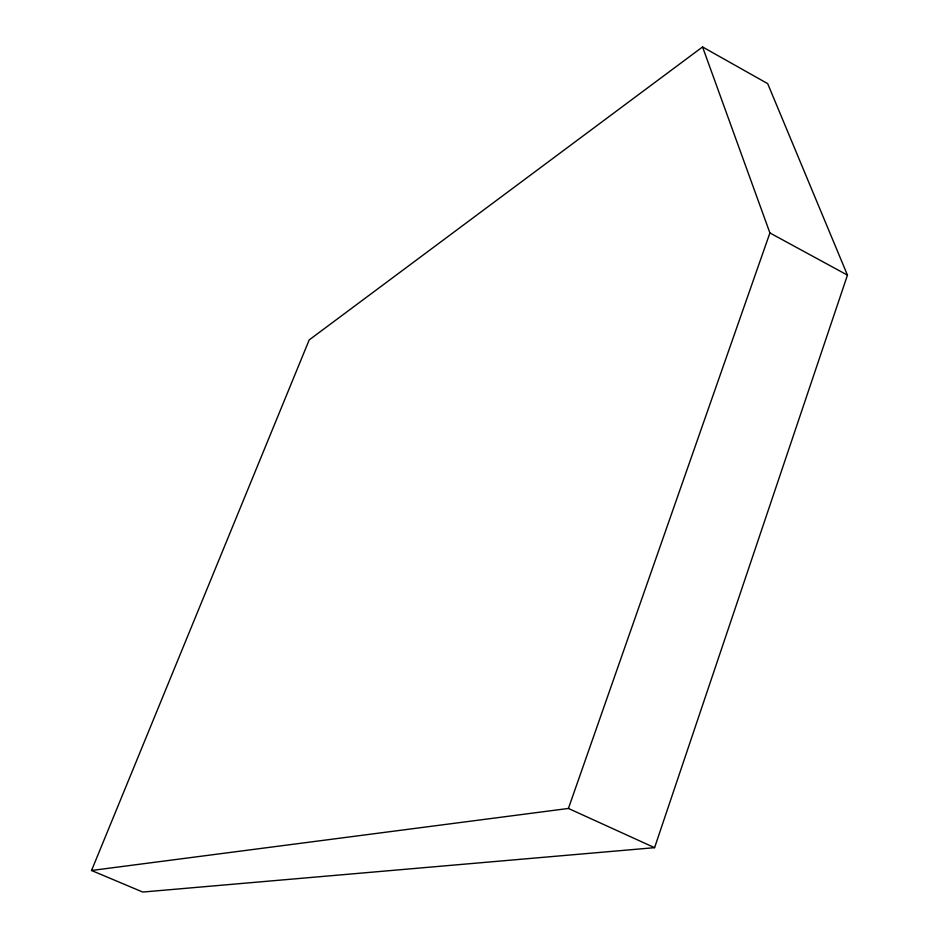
<?xml version="1.0" encoding="UTF-8"?>
<svg xmlns="http://www.w3.org/2000/svg" width="939" height="939" viewBox="0 0 939 939"><rect width="100%" height="100%" fill="white"/><g stroke="black" fill="none" stroke-linecap="round" stroke-linejoin="round"><path stroke-width="1.41" d="M654.577 847.671L847.459 275.127L767.691 83.641L702.56 46.95L309.201 339.918L91.541 870.488L142.728 892.05L654.577 847.671L568.412 808.456L91.541 870.488M568.412 808.456L769.91 232.954L702.56 46.95M769.91 232.954L847.459 275.127"/></g></svg>
